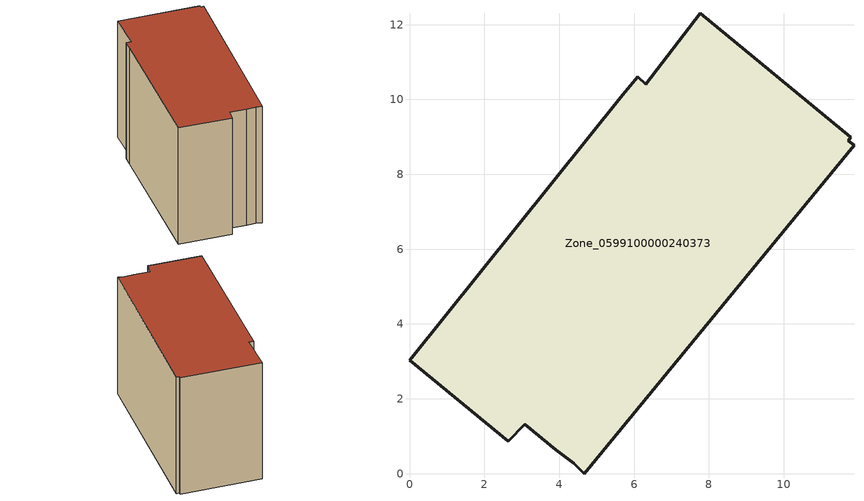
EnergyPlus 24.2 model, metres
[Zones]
Zone_0599100000240373
 floor ground (C_G): 3.9,0.64 3.08,1.32 2.64,0.86 0,3.04 5.69,10.12 6.1,10.6 6.31,10.4 7.77,12.3 11.79,8.99 11.72,8.89 11.88,8.77 4.67,0 4.38,0.28 z0
 wall outside (C_F): 0,3.04 2.64,0.86 3.08,1.32 3.9,0.64 4.38,0.28 4.67,0 11.88,8.77 11.72,8.89 11.79,8.99 7.77,12.3 6.31,10.4 6.1,10.6 5.69,10.12 0,3.04 z0:8.42
 roof outside (C_R): 3.08,1.32 3.9,0.64 4.38,0.28 4.67,0 11.88,8.77 11.72,8.89 11.79,8.99 7.77,12.3 6.31,10.4 6.1,10.6 5.69,10.12 0,3.04 2.64,0.86 z8.42
[BUILDING]
Pand.0599100000240373: North Axis=0; Terrain=City; Loads Convergence Tolerance Value=0.04; Temperature Convergence Tolerance Value=0.4; Solar Distribution=FullExterior; Maximum Number of Warmup Days=25; Minimum Number of Warmup Days=1
[Site:Location]
Rotterdam.The.Hague.AP_ZH_NLD Design_Conditions: Latitude=51.96; Longitude=4.45; Time Zone=1; Elevation=-4.5
[SITE:GROUNDTEMPERATURE:BUILDINGSURFACE]
18, 18, 18, 18, 18, 18, 18, 18, 18, 18, 18, 18
[MATERIAL] Thermal Absorptance=0.9; Solar Absorptance=0.7; Visible Absorptance=0.7
Name | Roughness | Thickness | Conductivity | Density | Specific Heat
G.TI.1946 | MediumSmooth | 0.15 | 1 | 540 | 1210
F.TI.1946 | Rough | 0.3 | 0.857143 | 1920 | 840
R.TI.1946 | MediumRough | 0.2 | 0.1 | 1500 | 1000
[CONSTRUCTION]
C_G: G.TI.1946
C_F: F.TI.1946
C_R: R.TI.1946
[ZONE]
Zone_0599100000240373: Type=1; Multiplier=1; Ceiling Height=Autocalculate; Volume=Autocalculate; Floor Area=autocalculate; Part of Total Floor Area=Yes
[ZONEINFILTRATION:DESIGNFLOWRATE]
Infil_Zone_0599100000240373: Zone or ZoneList or Space or SpaceList=Zone_0599100000240373; Schedule=AlwaysOn; Design Flow Rate Calculation Method=Flow/Area; Flow Rate per Floor Area=0.003; Constant Term Coefficient=1; Temperature Term Coefficient=0; Velocity Term Coefficient=0; Velocity Squared Term Coefficient=0
[HVACTEMPLATE:ZONE:IDEALLOADSAIRSYSTEM]
Zone_0599100000240373: Maximum Heating Supply Air Temperature=50; Minimum Cooling Supply Air Temperature=13; Maximum Heating Supply Air Humidity Ratio=0.0156; Minimum Cooling Supply Air Humidity Ratio=0.0077; Heating Limit=NoLimit; Cooling Limit=NoLimit; Dehumidification Control Type=ConstantSensibleHeatRatio; Cooling Sensible Heat Ratio=0.7; Dehumidification Setpoint=60; Humidification Control Type=None; Humidification Setpoint=30; Outdoor Air Method=None; Outdoor Air Flow Rate per Person=0.00944; Outdoor Air Flow Rate per Zone Floor Area=0; Outdoor Air Flow Rate per Zone=0; Demand Controlled Ventilation Type=None; Outdoor Air Economizer Type=NoEconomizer; Heat Recovery Type=None; Sensible Heat Recovery Effectiveness=0.7; Latent Heat Recovery Effectiveness=0.65
[ZONECONTROL:THERMOSTAT]
ThermostatControl_Zone_0599100000240373: Zone or ZoneList=Zone_0599100000240373; Control Type Schedule=DualSetpointControlType; Control 1=Thermostat_Zone_0599100000240373; Temperature Difference Between Cutout And Setpoint=0
[THERMOSTATSETPOINT:DUALSETPOINT]
Thermostat_Zone_0599100000240373: Heating Setpoint Temperature Schedule=HeatingSetpoint_Zone_0599100000240373; Cooling Setpoint Temperature Schedule=CoolingSetpoint_Zone_0599100000240373
[SCHEDULE:COMPACT]
HeatingSetpoint_Zone_0599100000240373: Through: 12/31, For: AllDays, Until: 24:00, 21
CoolingSetpoint_Zone_0599100000240373: Through: 12/31, For: AllDays, Until: 24:00, 24
DualSetpointControlType: Through: 12/31, For: AllDays, Until: 24:00, 4
AlwaysOn: Through: 12/31, For: AllDays, Until: 24:00, 1
